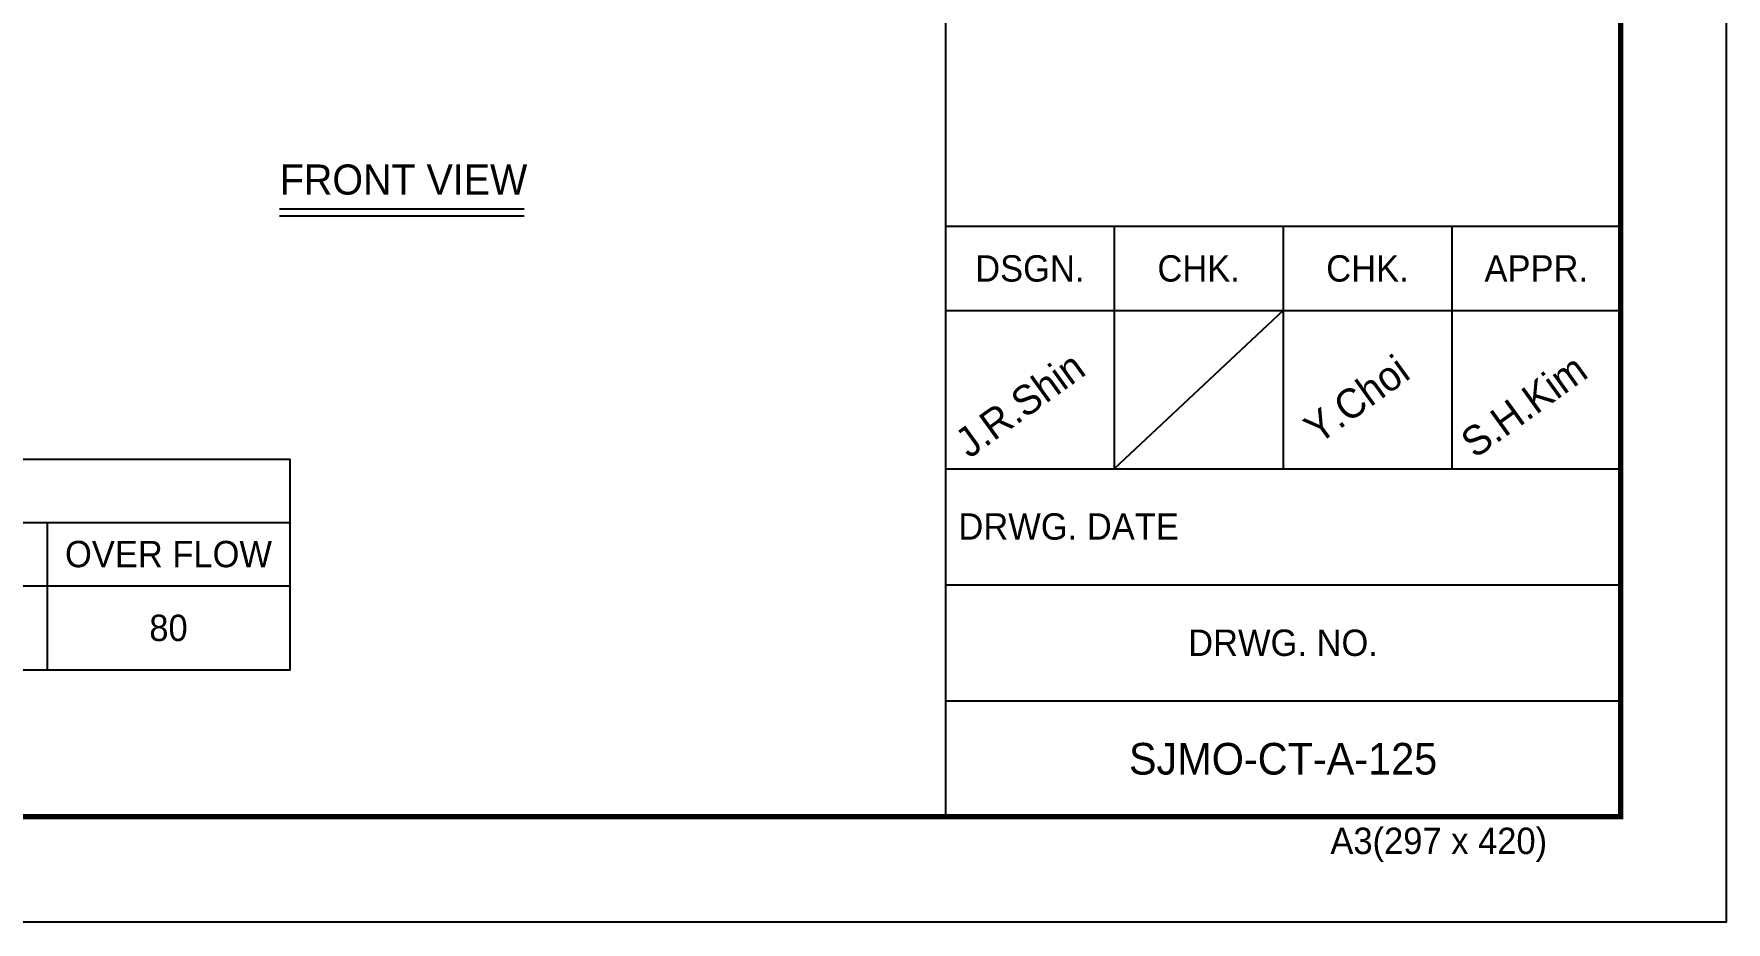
# Model space of a CAD drawing. Header units: millimetres. Extents: x -17070 to 49442, y -291348 to 30929.
# Drawn here: x 38211 to 49442, y 10134 to 16033 of the extents above; entities that cross this region are included whole.
import ezdxf
from ezdxf.enums import TextEntityAlignment as Align

# ---------------------------------------------------------------- set-up
doc = ezdxf.new("R2010")
doc.units = ezdxf.units.MM
for name, color, linetype in [('냉각탑_box', 1, 'Continuous'), ('냉각탑_form', 1, 'Continuous'), ('냉각탑_text', 3, 'Continuous')]:
    doc.layers.add(name, color=color, linetype=linetype)
doc.styles.add('돋움', font='Dotum.ttf')

msp = doc.modelspace()

# ---------------------------------------------------------------- linework, layer by layer
at = {"layer": 'Defpoints'}
msp.add_lwpolyline([(20034.6, 30929.3), (49441.8, 30929.3), (49441.8, 10134.2), (20034.6, 10134.2)], close=True, dxfattribs=at)
at = {"layer": '냉각탑_box'}
for p, q in [((39840.9, 14870.9), (41464.2, 14870.9)), ((39840.9, 14824.2), (41464.2, 14824.2)), ((34519.4, 12788.7), (39909.4, 12788.7)), ((38299.4, 12788.7), (38299.4, 11808.7)), ((24859.4, 12368.7), (39909.4, 12368.7))]:
    msp.add_line(p, q, dxfattribs=at)
msp.add_lwpolyline([(24859.4, 13208.7), (39909.4, 13208.7), (39909.4, 11808.7), (24859.4, 11808.7)], close=True, dxfattribs=at)
at = {"layer": '냉각탑_form'}
for p, q in [((44260.5, 23192.4), (44260.5, 10834.4)), ((44260.5, 14755.4), (48741.6, 14755.4)), ((45380.8, 14755.4), (45380.8, 13145)), ((46501.1, 14755.4), (46501.1, 13145)), ((47621.4, 14755.4), (47621.4, 13145)), ((44260.5, 14195.2), (48741.6, 14195.2)), ((46501.1, 14195.2), (45380.8, 13145)), ((44260.5, 13145), (48741.6, 13145)), ((44260.5, 12374.8), (48741.6, 12374.8)), ((44260.5, 11604.6), (48741.6, 11604.6))]:
    msp.add_line(p, q, dxfattribs=at)
at = {"layer": '냉각탑_form', "const_width": 35}
msp.add_lwpolyline([(20734.8, 30229.2), (20734.8, 10834.4), (48741.6, 10834.4), (48741.6, 30229.2)], close=True, dxfattribs=at)

# ---------------------------------------------------------------- texts
at = {"layer": '냉각탑_form', "style": '돋움'}
for s, p in [('DSGN.', (44820.7, 14475.3)), ('CHK.', (45941, 14475.3)), ('CHK.', (47061.2, 14475.3)), ('APPR.', (48181.5, 14475.3)), ('DRWG. NO.', (46501.1, 11989.7))]:
    msp.add_text(s, height=175.04, dxfattribs=at).set_placement(p, align=Align.MIDDLE_CENTER)
for s, height, p in [('DRWG. DATE', 175.04, (44346.8, 12674.3)), ('A3(297 x 420)', 175.043, (46815.2, 10586.8))]:
    msp.add_text(s, height=height, dxfattribs=at).set_placement(p)
at = {"layer": '냉각탑_text', "style": '돋움'}
for s, height, p in [('FRONT VIEW', 199.97, (40664.4, 15065.6)), ('OVER FLOW', 175, (39104.4, 12578.7)), ('80', 175, (39104.4, 12088.7)), ('SJMO-CT-A-125', 210.051, (46501.1, 11219.5))]:
    msp.add_text(s, height=height, dxfattribs=at).set_placement(p, align=Align.MIDDLE_CENTER)
for s, p in [('J.R.Shin', (44418.9, 13209.1)), ('Y.Choi', (46734.2, 13302.5)), ('S.H.Kim', (47775.4, 13209.1))]:
    msp.add_text(s, height=196.05, rotation=35.81856, dxfattribs=at).set_placement(p)

doc.saveas('drawing.dxf')
